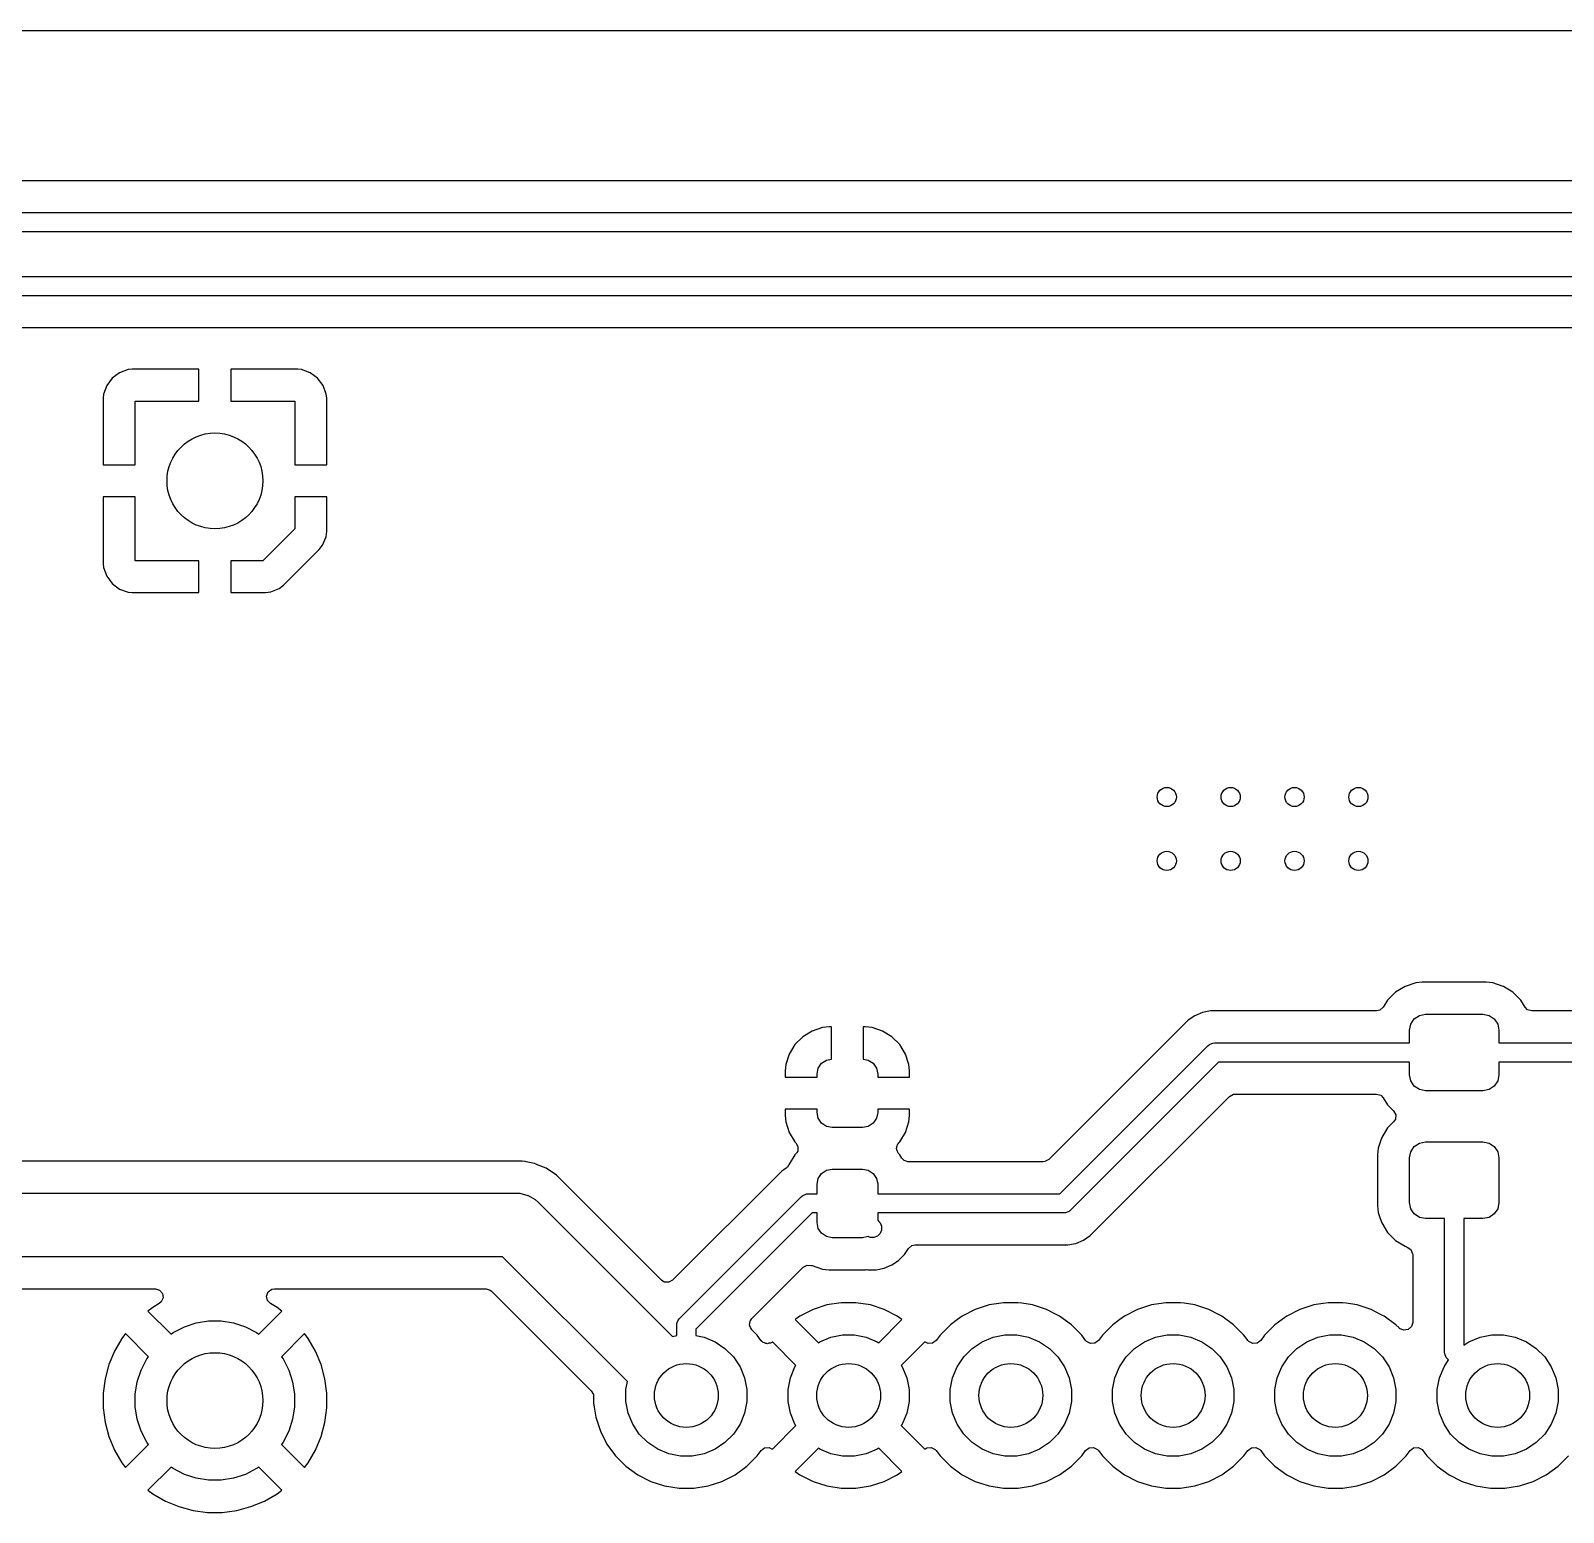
# Model space of a CAD drawing. Extents: x 103 to 241, y -131 to -73.
# Drawn here: x 142.22 to 166.21, y -96.2 to -73 of the extents above; entities that cross this region are included whole.
import ezdxf

# ---------------------------------------------------------------- set-up
doc = ezdxf.new("R2010")
doc.units = 0
doc.layers.add('BLACK', color=7, linetype='CONTINUOUS')

msp = doc.modelspace()

# ---------------------------------------------------------------- linework, layer by layer
at = {"layer": 'BLACK', "linetype": 'CONTINUOUS'}
for p, q in [((107.1245, -73.0005), (241.1255, -73.0005)), ((174.064069, -75.3495), (114.935931, -75.3495)), ((115, -75.85), (174, -75.85)), ((173.937868, -76.15), (115.062132, -76.15)), ((115.5, -76.85), (173.5, -76.85)), ((173.437868, -77.15), (115.562132, -77.15)), ((130.12965, -77.6505), (173.179192, -77.6505)), ((143.492811, -78.44281), (143.406651, -78.557904)), ((143.492814, -78.442807), (143.492811, -78.44281)), ((143.607908, -78.356647), (143.492814, -78.442807)), ((143.607915, -78.356643), (143.607908, -78.356647)), ((143.742622, -78.306401), (143.607915, -78.356643)), ((143.742629, -78.306399), (143.742622, -78.306401)), ((143.802157, -78.299998), (143.742629, -78.306399)), ((144.850002, -78.299998), (143.802157, -78.299998)), ((144.850002, -78.799998), (144.850002, -78.299998)), ((146.397846, -78.299998), (145.350002, -78.299998)), ((145.350002, -78.299998), (145.350002, -78.799998)), ((146.457374, -78.306399), (146.397846, -78.299998)), ((146.457381, -78.306401), (146.457374, -78.306399)), ((146.592088, -78.356643), (146.457381, -78.306401)), ((146.592095, -78.356647), (146.592088, -78.356643)), ((146.707189, -78.442807), (146.592095, -78.356647)), ((146.707192, -78.44281), (146.707189, -78.442807)), ((146.793352, -78.557904), (146.707192, -78.44281)), ((143.356403, -78.692625), (143.350002, -78.752153)), ((143.356405, -78.692618), (143.356403, -78.692625)), ((143.406647, -78.557911), (143.356405, -78.692618)), ((143.406651, -78.557904), (143.406647, -78.557911)), ((146.793356, -78.557911), (146.793352, -78.557904)), ((146.843598, -78.692618), (146.793356, -78.557911)), ((146.8436, -78.692625), (146.843598, -78.692618)), ((146.850001, -78.752153), (146.8436, -78.692625)), ((143.350002, -78.752153), (143.350002, -79.799998)), ((143.850002, -79.799998), (143.850002, -78.799998)), ((143.850002, -78.799998), (144.850002, -78.799998)), ((145.350002, -78.799998), (146.350002, -78.799998)), ((146.350002, -78.799998), (146.350002, -79.799998)), ((146.850002, -78.75217), (146.850001, -78.752153)), ((146.850002, -79.799998), (146.850002, -78.75217)), ((143.350002, -79.799998), (143.850002, -79.799998)), ((146.350002, -79.799998), (146.850002, -79.799998)), ((143.350002, -80.299998), (143.350002, -81.347842)), ((143.850002, -80.299998), (143.350002, -80.299998)), ((143.850002, -81.299998), (143.850002, -80.299998)), ((146.850002, -80.299998), (146.350002, -80.299998)), ((146.350002, -80.299998), (146.350002, -80.799998)), ((146.850002, -80.840933), (146.850002, -80.299998)), ((146.350002, -80.799998), (145.850002, -81.299998)), ((146.839452, -80.924922), (146.850001, -80.840939)), ((146.850001, -80.840939), (146.850002, -80.840933)), ((146.732509, -81.124594), (146.784431, -81.057756)), ((146.784431, -81.057755), (146.839452, -80.924922)), ((146.784431, -81.057756), (146.784431, -81.057755)), ((144.850002, -81.299998), (143.850002, -81.299998)), ((144.850002, -81.799998), (144.850002, -81.299998)), ((145.850002, -81.299998), (145.350002, -81.299998)), ((145.350002, -81.299998), (145.350002, -81.799998)), ((146.174611, -81.682494), (146.732498, -81.124607)), ((146.732498, -81.124607), (146.732509, -81.124594)), ((143.350002, -81.347842), (143.356403, -81.40737)), ((143.356403, -81.40737), (143.356405, -81.407377)), ((143.356405, -81.407377), (143.406647, -81.542084)), ((143.406647, -81.542084), (143.406651, -81.542091)), ((143.406651, -81.542091), (143.492811, -81.657185)), ((143.492811, -81.657185), (143.492814, -81.657188)), ((143.492814, -81.657188), (143.607908, -81.743348)), ((143.607908, -81.743348), (143.607915, -81.743352)), ((143.607915, -81.743352), (143.742622, -81.793594)), ((143.742622, -81.793594), (143.742629, -81.793596)), ((143.742629, -81.793596), (143.802157, -81.799997)), ((143.802157, -81.799997), (143.802174, -81.799998)), ((143.802174, -81.799998), (144.850002, -81.799998)), ((145.350002, -81.799998), (145.890944, -81.799998)), ((145.890944, -81.799998), (145.890945, -81.799997)), ((145.890945, -81.799997), (145.974927, -81.789448)), ((145.974927, -81.789448), (146.10776, -81.734427)), ((146.10776, -81.734427), (146.174598, -81.682505)), ((146.174598, -81.682505), (146.174611, -81.682494)), ((163.730663, -87.965187), (163.581342, -88.057289)), ((163.730668, -87.965185), (163.730663, -87.965187)), ((163.8972, -87.910001), (163.730668, -87.965185)), ((163.897203, -87.91), (163.8972, -87.910001)), ((163.99998, -87.899501), (163.897203, -87.91)), ((163.999998, -87.8995), (163.99998, -87.899501)), ((165.00001, -87.8995), (163.999998, -87.8995)), ((165.102795, -87.91), (165.00001, -87.8995)), ((165.102797, -87.910001), (165.102795, -87.91)), ((165.267862, -87.964698), (165.102797, -87.910001)), ((165.269331, -87.965185), (165.267862, -87.964698)), ((165.269336, -87.965187), (165.269331, -87.965185)), ((165.314974, -87.993337), (165.269336, -87.965187)), ((165.418656, -88.057288), (165.314974, -87.993337)), ((163.389901, -88.290597), (163.337953, -88.337321)), ((163.398848, -88.276092), (163.389901, -88.290597)), ((163.457288, -88.181344), (163.398848, -88.276092)), ((163.457289, -88.181342), (163.457288, -88.181344)), ((163.581342, -88.057289), (163.457289, -88.181342)), ((165.542712, -88.181344), (165.418656, -88.057288)), ((165.610099, -88.290597), (165.542712, -88.181344)), ((165.648599, -88.329815), (165.610099, -88.290597)), ((160.335324, -88.494728), (158.154371, -90.675683)), ((160.335331, -88.494722), (160.335324, -88.494728)), ((160.44187, -88.423535), (160.335331, -88.494722)), ((160.560255, -88.374499), (160.44187, -88.423535)), ((160.560261, -88.374497), (160.560255, -88.374499)), ((160.685929, -88.3495), (160.560261, -88.374497)), ((163.284362, -88.3495), (160.685929, -88.3495)), ((163.337953, -88.337321), (163.284362, -88.3495)), ((163.81903, -88.554329), (163.873223, -88.473223)), ((163.873223, -88.473223), (163.954329, -88.41903)), ((163.954329, -88.41903), (164.05, -88.4)), ((164.05, -88.4), (164.95, -88.4)), ((164.95, -88.4), (165.045671, -88.41903)), ((165.045671, -88.41903), (165.126777, -88.473223)), ((165.126777, -88.473223), (165.18097, -88.554329)), ((165.715638, -88.3495), (165.648599, -88.329815)), ((167.784362, -88.3495), (165.715638, -88.3495)), ((154.301959, -88.755053), (154.180053, -88.876959)), ((154.301963, -88.75505), (154.301959, -88.755053)), ((154.448686, -88.664549), (154.301963, -88.75505)), ((154.448697, -88.664544), (154.448686, -88.664549)), ((154.612345, -88.610317), (154.448697, -88.664544)), ((154.713341, -88.599999), (154.612345, -88.610317)), ((154.713359, -88.599998), (154.713341, -88.599999)), ((154.749998, -88.599998), (154.713359, -88.599998)), ((154.749998, -89.102484), (154.749998, -88.599998)), ((155.286652, -88.599998), (155.249998, -88.599998)), ((155.249998, -88.599998), (155.249998, -89.102484)), ((155.38765, -88.610317), (155.286652, -88.599998)), ((155.551298, -88.664544), (155.38765, -88.610317)), ((155.551309, -88.664549), (155.551298, -88.664544)), ((155.698032, -88.75505), (155.551309, -88.664549)), ((155.698036, -88.755053), (155.698032, -88.75505)), ((155.819942, -88.876959), (155.698036, -88.755053)), ((163.8, -88.65), (163.81903, -88.554329)), ((163.8, -88.85), (163.8, -88.65)), ((165.18097, -88.554329), (165.2, -88.65)), ((165.2, -88.65), (165.2, -88.85)), ((154.18005, -88.876963), (154.089549, -89.023686)), ((154.180053, -88.876959), (154.18005, -88.876963)), ((155.819945, -88.876963), (155.819942, -88.876959)), ((155.910446, -89.023686), (155.819945, -88.876963)), ((158.325366, -91.212502), (160.643934, -88.893934)), ((160.643934, -88.893934), (160.666664, -88.875279)), ((160.666664, -88.875279), (160.704899, -88.859442)), ((160.704899, -88.859442), (160.720736, -88.852882)), ((160.720736, -88.852882), (160.75, -88.85)), ((160.75, -88.85), (163.8, -88.85)), ((165.2, -88.85), (168.3, -88.85)), ((154.035317, -89.187345), (154.024998, -89.288343)), ((154.089544, -89.023697), (154.035317, -89.187345)), ((154.089549, -89.023686), (154.089544, -89.023697)), ((154.524998, -89.337498), (154.543077, -89.246611)), ((154.543077, -89.246611), (154.59456, -89.16956)), ((154.59456, -89.16956), (154.671611, -89.118077)), ((154.671611, -89.118077), (154.749998, -89.102484)), ((155.249998, -89.102484), (155.328385, -89.118077)), ((155.328385, -89.118077), (155.405436, -89.16956)), ((155.405436, -89.16956), (155.456919, -89.246611)), ((155.456919, -89.246611), (155.474998, -89.337498)), ((155.910451, -89.023697), (155.910446, -89.023686)), ((155.964678, -89.187345), (155.910451, -89.023697)), ((155.974996, -89.288343), (155.964678, -89.187345)), ((160.812132, -89.15), (158.493564, -91.468568)), ((163.8, -89.15), (160.812132, -89.15)), ((163.8, -89.35), (163.8, -89.15)), ((168.3, -89.15), (165.2, -89.15)), ((165.2, -89.15), (165.2, -89.35)), ((154.024998, -89.288343), (154.024998, -89.387498)), ((154.024998, -89.387498), (154.524998, -89.387498)), ((154.524998, -89.387498), (154.524998, -89.337498)), ((155.474998, -89.337498), (155.474998, -89.387498)), ((155.474998, -89.387498), (155.974997, -89.387498)), ((155.974997, -89.288358), (155.974996, -89.288343)), ((155.974997, -89.387498), (155.974997, -89.288358)), ((163.81903, -89.445671), (163.8, -89.35)), ((163.873223, -89.526777), (163.81903, -89.445671)), ((165.18097, -89.445671), (165.126777, -89.526777)), ((165.2, -89.35), (165.18097, -89.445671)), ((158.802167, -91.867779), (160.983127, -89.686819)), ((160.983127, -89.686819), (161.04445, -89.653334)), ((161.04445, -89.653334), (161.070808, -89.6505)), ((161.070808, -89.6505), (163.284362, -89.6505)), ((163.284362, -89.6505), (163.351401, -89.670185)), ((163.351401, -89.670185), (163.389899, -89.709401)), ((163.389899, -89.709401), (163.457288, -89.818656)), ((163.954329, -89.58097), (163.873223, -89.526777)), ((164.05, -89.6), (163.954329, -89.58097)), ((164.95, -89.6), (164.05, -89.6)), ((165.045671, -89.58097), (164.95, -89.6)), ((165.126777, -89.526777), (165.045671, -89.58097)), ((154.524998, -89.887498), (154.024999, -89.887498)), ((154.024999, -89.887498), (154.024999, -89.986652)), ((154.524998, -89.937498), (154.524998, -89.887498)), ((154.543077, -90.028385), (154.524998, -89.937498)), ((155.474998, -89.937498), (155.456919, -90.028385)), ((155.974998, -89.887498), (155.474998, -89.887498)), ((155.474998, -89.887498), (155.474998, -89.937498)), ((155.974998, -89.986639), (155.974998, -89.887498)), ((163.457288, -89.818656), (163.457289, -89.818657)), ((163.457289, -89.818657), (163.550951, -89.912319)), ((163.550951, -89.912319), (163.584436, -89.973642)), ((154.024999, -89.986652), (154.035317, -90.08765)), ((154.035317, -90.08765), (154.089544, -90.251298)), ((154.59456, -90.105436), (154.543077, -90.028385)), ((154.671611, -90.156919), (154.59456, -90.105436)), ((154.762498, -90.174998), (154.671611, -90.156919)), ((155.237498, -90.174998), (154.762498, -90.174998)), ((155.328385, -90.156919), (155.237498, -90.174998)), ((155.405436, -90.105436), (155.328385, -90.156919)), ((155.456919, -90.028385), (155.405436, -90.105436)), ((155.910451, -90.251298), (155.964678, -90.08765)), ((155.964678, -90.08765), (155.974997, -89.986652)), ((155.974997, -89.986652), (155.974998, -89.986639)), ((163.457289, -90.181342), (163.365187, -90.330663)), ((163.550951, -90.087681), (163.457289, -90.181342)), ((163.579452, -90.043334), (163.550951, -90.087681)), ((163.584436, -89.973642), (163.579452, -90.043334)), ((154.089544, -90.251298), (154.089549, -90.251309)), ((154.089549, -90.251309), (154.18005, -90.398032)), ((154.18005, -90.398032), (154.180053, -90.398036)), ((154.180053, -90.398036), (154.193984, -90.411967)), ((154.193984, -90.411967), (154.227469, -90.47329)), ((155.777514, -90.45631), (155.78404, -90.446155)), ((155.78404, -90.446155), (155.78585, -90.438446)), ((155.78585, -90.438446), (155.794171, -90.430392)), ((155.794171, -90.430392), (155.806019, -90.411958)), ((155.806019, -90.411958), (155.819945, -90.398033)), ((155.819945, -90.398033), (155.910446, -90.251309)), ((155.910446, -90.251309), (155.910451, -90.251298)), ((163.346354, -90.387498), (163.310001, -90.497203)), ((163.365185, -90.330668), (163.346354, -90.387498)), ((163.365187, -90.330663), (163.365185, -90.330668)), ((163.873223, -90.473223), (163.954329, -90.41903)), ((163.954329, -90.41903), (164.05, -90.4)), ((164.05, -90.4), (164.95, -90.4)), ((164.95, -90.4), (165.045671, -90.41903)), ((165.045671, -90.41903), (165.126777, -90.473223)), ((154.179662, -90.601652), (154.089094, -90.748486)), ((154.203373, -90.57794), (154.179662, -90.601652)), ((154.210565, -90.56677), (154.203373, -90.57794)), ((154.222485, -90.542982), (154.210565, -90.56677)), ((154.227469, -90.47329), (154.222485, -90.542982)), ((155.769884, -90.506467), (155.775698, -90.481694)), ((155.773248, -90.515958), (155.769884, -90.506467)), ((155.77253, -90.526002), (155.773248, -90.515958)), ((155.784724, -90.548333), (155.77253, -90.526002)), ((155.775698, -90.481694), (155.777514, -90.45631)), ((155.793227, -90.572322), (155.784724, -90.548333)), ((155.799019, -90.580329), (155.793227, -90.572322)), ((155.820342, -90.601652), (155.799019, -90.580329)), ((155.854473, -90.656988), (155.820342, -90.601652)), ((155.857144, -90.66068), (155.854473, -90.656988)), ((155.868847, -90.671755), (155.857144, -90.66068)), ((155.88169, -90.686041), (155.868847, -90.671755)), ((155.885533, -90.687546), (155.88169, -90.686041)), ((155.890574, -90.692317), (155.885533, -90.687546)), ((158.154371, -90.675683), (158.093048, -90.709168)), ((163.31, -90.497204), (163.2995, -90.599983)), ((163.2995, -90.599983), (163.2995, -91.400001)), ((163.310001, -90.497204), (163.31, -90.497204)), ((163.310001, -90.497203), (163.310001, -90.497204)), ((163.8, -90.65), (163.81903, -90.554329)), ((163.8, -91.35), (163.8, -90.65)), ((163.81903, -90.554329), (163.873223, -90.473223)), ((165.126777, -90.473223), (165.18097, -90.554329)), ((165.18097, -90.554329), (165.2, -90.65)), ((165.2, -90.65), (165.2, -91.35)), ((149.908541, -90.6995), (139.351459, -90.6995)), ((149.908542, -90.6995), (149.908541, -90.6995)), ((149.957145, -90.709168), (149.908542, -90.6995)), ((149.971392, -90.712002), (149.957145, -90.709168)), ((150.101836, -90.737949), (149.971392, -90.712002)), ((150.127274, -90.748486), (150.101836, -90.737949)), ((150.136124, -90.752151), (150.127274, -90.748486)), ((150.136129, -90.752153), (150.136124, -90.752151)), ((150.283907, -90.813364), (150.136129, -90.752153)), ((150.28392, -90.813371), (150.283907, -90.813364)), ((150.447781, -90.92286), (150.28392, -90.813371)), ((150.447785, -90.922863), (150.447781, -90.92286)), ((150.591459, -91.066537), (150.447785, -90.922863)), ((153.972825, -90.857227), (152.265167, -92.564885)), ((153.972829, -90.857224), (153.972825, -90.857227)), ((154.04046, -90.812035), (153.972829, -90.857224)), ((154.049488, -90.805394), (154.04046, -90.812035)), ((154.060803, -90.789055), (154.049488, -90.805394)), ((154.075831, -90.776055), (154.060803, -90.789055)), ((154.084336, -90.762843), (154.075831, -90.776055)), ((154.089094, -90.748486), (154.084336, -90.762843)), ((154.543081, -90.971615), (154.594564, -90.894564)), ((154.594564, -90.894564), (154.671615, -90.843081)), ((154.671615, -90.843081), (154.762502, -90.825002)), ((154.762502, -90.825002), (155.237502, -90.825002)), ((155.237502, -90.825002), (155.328389, -90.843081)), ((155.328389, -90.843081), (155.40544, -90.894564)), ((155.40544, -90.894564), (155.456923, -90.971615)), ((155.919077, -90.700686), (155.890574, -90.692317)), ((155.946746, -90.711525), (155.919077, -90.700686)), ((155.952238, -90.710423), (155.946746, -90.711525)), ((155.957613, -90.712002), (155.952238, -90.710423)), ((158.06669, -90.712002), (155.957613, -90.712002)), ((158.093048, -90.709168), (158.06669, -90.712002)), ((150.591479, -91.066559), (150.591459, -91.066537)), ((152.089805, -92.564885), (150.591479, -91.066559)), ((154.525002, -91.062502), (154.543081, -90.971615)), ((154.525002, -91.212502), (154.525002, -91.062502)), ((155.456923, -90.971615), (155.475002, -91.062502)), ((155.475002, -91.062502), (155.475002, -91.212502)), ((139.45, -91.2), (149.81, -91.2)), ((149.81, -91.2), (149.875248, -91.204277)), ((149.875248, -91.204277), (149.875263, -91.204277)), ((149.875263, -91.204277), (150.000301, -91.237781)), ((150.000301, -91.237781), (150.001342, -91.23806)), ((150.001342, -91.23806), (150.114381, -91.303323)), ((150.114381, -91.303323), (150.114396, -91.303338)), ((150.114396, -91.303338), (150.163553, -91.346447)), ((150.163553, -91.346447), (152.263656, -93.446549)), ((152.373934, -93.163934), (154.281432, -91.256436)), ((154.281432, -91.256436), (154.304163, -91.237781)), ((154.304163, -91.237781), (154.340244, -91.222836)), ((154.340244, -91.222836), (154.358234, -91.215384)), ((154.358234, -91.215384), (154.387498, -91.212502)), ((154.387498, -91.212502), (154.525002, -91.212502)), ((155.475002, -91.212502), (158.325366, -91.212502)), ((163.2995, -91.400001), (163.299501, -91.400019)), ((163.299501, -91.400019), (163.31, -91.502796)), ((163.81903, -91.445671), (163.8, -91.35)), ((165.2, -91.35), (165.18097, -91.445671)), ((154.44963, -91.512502), (152.63, -93.332132)), ((154.525002, -91.512502), (154.44963, -91.512502)), ((154.525002, -91.662502), (154.525002, -91.512502)), ((158.387498, -91.512502), (155.475002, -91.512502)), ((155.475002, -91.512502), (155.475002, -91.62537)), ((155.475002, -91.62537), (155.493566, -91.643934)), ((155.493566, -91.643934), (155.512221, -91.666665)), ((158.416762, -91.50962), (158.387498, -91.512502)), ((158.439159, -91.500342), (158.416762, -91.50962)), ((158.470833, -91.487223), (158.439159, -91.500342)), ((158.493564, -91.468568), (158.470833, -91.487223)), ((163.31, -91.502796), (163.310001, -91.502799)), ((163.310001, -91.502799), (163.342758, -91.601652)), ((163.342758, -91.601652), (163.365186, -91.669334)), ((163.873223, -91.526777), (163.81903, -91.445671)), ((163.954329, -91.58097), (163.873223, -91.526777)), ((164.05, -91.6), (163.954329, -91.58097)), ((164.35, -91.6), (164.05, -91.6)), ((164.35, -93.69), (164.35, -91.6)), ((164.95, -91.6), (164.65, -91.6)), ((164.65, -91.6), (164.65, -93.584089)), ((165.045671, -91.58097), (164.95, -91.6)), ((165.126777, -91.526777), (165.045671, -91.58097)), ((165.18097, -91.445671), (165.126777, -91.526777)), ((154.543081, -91.753389), (154.525002, -91.662502)), ((154.594564, -91.83044), (154.543081, -91.753389)), ((154.671615, -91.881923), (154.594564, -91.83044)), ((154.762502, -91.900002), (154.671615, -91.881923)), ((155.32377, -91.882841), (155.237502, -91.900002)), ((155.358237, -91.897118), (155.32377, -91.882841)), ((155.470835, -91.874721), (155.416763, -91.897118)), ((155.512221, -91.833335), (155.470835, -91.874721)), ((155.512221, -91.666665), (155.534618, -91.720737)), ((155.534618, -91.779263), (155.512221, -91.833335)), ((155.534618, -91.720737), (155.534618, -91.779263)), ((158.695625, -91.938967), (158.802167, -91.867779)), ((163.365186, -91.669334), (163.457288, -91.818656)), ((163.457288, -91.818656), (163.581344, -91.942712)), ((155.237502, -91.900002), (154.762502, -91.900002)), ((155.416763, -91.897118), (155.358237, -91.897118)), ((155.892777, -92.164669), (155.957293, -92.068111)), ((155.957293, -92.068111), (156.010906, -92.023306)), ((156.010906, -92.023306), (156.060396, -92.013002)), ((156.060396, -92.013002), (158.451569, -92.013002)), ((158.451569, -92.013002), (158.540367, -91.995338)), ((158.540367, -91.995338), (158.577242, -91.988003)), ((158.577242, -91.988003), (158.695625, -91.938967)), ((163.581344, -91.942712), (163.730666, -92.034814)), ((163.730666, -92.034814), (163.7645, -92.046025)), ((163.7645, -92.046025), (163.821947, -92.085796)), ((163.821947, -92.085796), (163.848772, -92.150311)), ((149.602894, -92.2), (139.657107, -92.2)), ((151.556549, -94.153656), (149.602894, -92.2)), ((153.505077, -93.164867), (154.309038, -92.360906)), ((154.309038, -92.360906), (154.370359, -92.327423)), ((154.370359, -92.327423), (154.440051, -92.332407)), ((154.440051, -92.332407), (154.448135, -92.335793)), ((154.448135, -92.335793), (154.448483, -92.335908)), ((154.448483, -92.335908), (154.448486, -92.33591)), ((154.448486, -92.33591), (154.612249, -92.390176)), ((155.577244, -92.375501), (155.695627, -92.326465)), ((155.695627, -92.326465), (155.802169, -92.255277)), ((155.802169, -92.255277), (155.892777, -92.164669)), ((163.848772, -92.150311), (163.8495, -92.163732)), ((163.8495, -92.163732), (163.8495, -93.225286)), ((152.134152, -92.593386), (152.089805, -92.564885)), ((152.203844, -92.59837), (152.134152, -92.593386)), ((152.265167, -92.564885), (152.203844, -92.59837)), ((154.612249, -92.390176), (154.713325, -92.400502)), ((154.713325, -92.400502), (155.286678, -92.400501)), ((155.286678, -92.400501), (155.29243, -92.399913)), ((155.29243, -92.399913), (155.317247, -92.401127)), ((155.317247, -92.401127), (155.317368, -92.399902)), ((155.317368, -92.399902), (155.323427, -92.400499)), ((155.323427, -92.400499), (155.323431, -92.400499)), ((155.323431, -92.400499), (155.45157, -92.400499)), ((155.45157, -92.400499), (155.451571, -92.400498)), ((155.451571, -92.400498), (155.577244, -92.375501)), ((139.915783, -92.7005), (144.167446, -92.7005)), ((144.167446, -92.7005), (144.234485, -92.720185)), ((144.234485, -92.720185), (144.28024, -92.772989)), ((144.290184, -92.842147), (144.261159, -92.905703)), ((144.28024, -92.772989), (144.290184, -92.842147)), ((145.909117, -92.812713), (145.935085, -92.747848)), ((145.92234, -92.88132), (145.909117, -92.812713)), ((145.935085, -92.747848), (145.991999, -92.70732)), ((145.991999, -92.70732), (146.032556, -92.7005)), ((146.032556, -92.7005), (149.344218, -92.7005)), ((149.344218, -92.7005), (149.411257, -92.720185)), ((149.411257, -92.720185), (149.431899, -92.736819)), ((149.431899, -92.736819), (150.990681, -94.295601)), ((144.12566, -92.991808), (144.051935, -93.048378)), ((144.051935, -93.048378), (144.412634, -93.409077)), ((144.125674, -92.991799), (144.12566, -92.991808)), ((144.229446, -92.931887), (144.125674, -92.991799)), ((144.261159, -92.905703), (144.229446, -92.931887)), ((145.787366, -93.409076), (146.148065, -93.048379)), ((145.970556, -92.931887), (145.92234, -92.88132)), ((146.074325, -92.991797), (145.970556, -92.931887)), ((146.074332, -92.991803), (146.074325, -92.991797)), ((146.148065, -93.048378), (146.074332, -92.991803)), ((146.148065, -93.048379), (146.148065, -93.048378)), ((154.462431, -93.023917), (154.258719, -93.127713)), ((154.679874, -92.953265), (154.462431, -93.023917)), ((154.679875, -92.953265), (154.679874, -92.953265)), ((154.905687, -92.9175), (154.679875, -92.953265)), ((155.134313, -92.9175), (154.905687, -92.9175)), ((155.360124, -92.953265), (155.134313, -92.9175)), ((155.577568, -93.023917), (155.360124, -92.953265)), ((155.781276, -93.127711), (155.577568, -93.023917)), ((157.002244, -93.02345), (156.798461, -93.127283)), ((157.21975, -92.952778), (157.002244, -93.02345)), ((157.219753, -92.952778), (157.21975, -92.952778)), ((157.370349, -92.928926), (157.219753, -92.952778)), ((157.445646, -92.917), (157.370349, -92.928926)), ((157.674354, -92.917), (157.445646, -92.917)), ((157.730826, -92.925944), (157.674354, -92.917)), ((157.900248, -92.952778), (157.730826, -92.925944)), ((158.117755, -93.02345), (157.900248, -92.952778)), ((158.278202, -93.105202), (158.117755, -93.02345)), ((159.542244, -93.02345), (159.338461, -93.127283)), ((159.75975, -92.952778), (159.542244, -93.02345)), ((159.759753, -92.952778), (159.75975, -92.952778)), ((159.910349, -92.928926), (159.759753, -92.952778)), ((159.985646, -92.917), (159.910349, -92.928926)), ((160.214354, -92.917), (159.985646, -92.917)), ((160.270826, -92.925944), (160.214354, -92.917)), ((160.440248, -92.952778), (160.270826, -92.925944)), ((160.657755, -93.02345), (160.440248, -92.952778)), ((160.818202, -93.105202), (160.657755, -93.02345)), ((162.082244, -93.02345), (161.878461, -93.127283)), ((162.29975, -92.952778), (162.082244, -93.02345)), ((162.299753, -92.952778), (162.29975, -92.952778)), ((162.450349, -92.928926), (162.299753, -92.952778)), ((162.525646, -92.917), (162.450349, -92.928926)), ((162.754354, -92.917), (162.525646, -92.917)), ((162.810826, -92.925944), (162.754354, -92.917)), ((162.980248, -92.952778), (162.810826, -92.925944)), ((163.197755, -93.02345), (162.980248, -92.952778)), ((163.358202, -93.105202), (163.197755, -93.02345)), ((144.446878, -93.384198), (144.621647, -93.295149)), ((144.621647, -93.295149), (144.808194, -93.234536)), ((144.808194, -93.234536), (145.001927, -93.203851)), ((145.001927, -93.203851), (145.198075, -93.203851)), ((145.198075, -93.203851), (145.391808, -93.234536)), ((145.391808, -93.234536), (145.578355, -93.295149)), ((145.578355, -93.295149), (145.753124, -93.384198)), ((152.33, -93.27), (152.332882, -93.240736)), ((152.33, -93.433352), (152.33, -93.27)), ((152.332882, -93.240736), (152.34816, -93.203853)), ((152.34816, -93.203853), (152.355279, -93.186665)), ((152.355279, -93.186665), (152.373934, -93.163934)), ((153.46997, -93.269823), (153.474401, -93.239643)), ((153.471933, -93.274156), (153.46997, -93.269823)), ((153.471594, -93.278904), (153.471933, -93.274156)), ((153.486214, -93.305678), (153.471594, -93.278904)), ((153.474401, -93.239643), (153.476578, -93.209212)), ((153.476578, -93.209212), (153.479549, -93.204588)), ((153.479549, -93.204588), (153.480121, -93.200695)), ((153.480121, -93.200695), (153.487467, -93.192268)), ((153.498803, -93.333466), (153.486214, -93.305678)), ((153.487467, -93.192268), (153.505077, -93.164867)), ((154.1849, -93.181346), (154.184899, -93.181347)), ((154.184899, -93.181347), (154.548531, -93.544979)), ((154.258719, -93.127713), (154.1849, -93.181346)), ((155.491466, -93.544978), (155.855099, -93.181347)), ((155.855099, -93.181347), (155.781276, -93.127711)), ((156.613431, -93.261716), (156.451716, -93.423431)), ((156.613432, -93.261716), (156.613431, -93.261716)), ((156.613434, -93.261714), (156.613432, -93.261716)), ((156.724051, -93.181346), (156.613434, -93.261714)), ((156.798461, -93.127283), (156.724051, -93.181346)), ((158.321538, -93.127283), (158.278202, -93.105202)), ((158.506566, -93.261714), (158.321538, -93.127283)), ((158.668286, -93.423434), (158.506566, -93.261714)), ((159.153431, -93.261716), (158.991715, -93.423432)), ((159.153432, -93.261716), (159.153431, -93.261716)), ((159.153434, -93.261714), (159.153432, -93.261716)), ((159.264051, -93.181346), (159.153434, -93.261714)), ((159.338461, -93.127283), (159.264051, -93.181346)), ((160.861538, -93.127283), (160.818202, -93.105202)), ((161.046566, -93.261714), (160.861538, -93.127283)), ((161.208286, -93.423434), (161.046566, -93.261714)), ((161.693431, -93.261716), (161.531715, -93.423432)), ((161.693432, -93.261716), (161.693431, -93.261716)), ((161.693434, -93.261714), (161.693432, -93.261716)), ((161.804051, -93.181346), (161.693434, -93.261714)), ((161.878461, -93.127283), (161.804051, -93.181346)), ((163.401538, -93.127283), (163.358202, -93.105202)), ((163.586566, -93.261714), (163.401538, -93.127283)), ((163.586567, -93.261715), (163.586566, -93.261714)), ((163.586568, -93.261716), (163.586567, -93.261715)), ((163.637819, -93.312967), (163.586568, -93.261716)), ((163.644297, -93.318999), (163.637819, -93.312967)), ((163.707853, -93.348024), (163.644297, -93.318999)), ((163.829815, -93.292325), (163.777011, -93.33808)), ((163.8495, -93.225286), (163.829815, -93.292325)), ((143.641802, -93.475671), (143.527107, -93.674328)), ((143.641811, -93.475657), (143.641802, -93.475671)), ((143.698381, -93.401932), (143.641811, -93.475657)), ((144.05908, -93.762631), (143.698381, -93.401932)), ((144.412634, -93.409077), (144.446878, -93.384198)), ((145.753124, -93.384198), (145.787366, -93.409076)), ((146.501618, -93.401932), (146.14092, -93.762629)), ((146.501619, -93.401932), (146.501618, -93.401932)), ((146.558195, -93.475664), (146.501619, -93.401932)), ((146.672894, -93.674328), (146.558195, -93.475664)), ((152.263656, -93.446549), (152.33, -93.433352)), ((152.63, -93.332132), (152.63, -93.433352)), ((152.63, -93.433352), (152.756496, -93.458514)), ((152.756496, -93.458514), (152.929005, -93.52997)), ((152.929005, -93.52997), (153.08426, -93.633708)), ((153.501813, -93.336961), (153.498803, -93.333466)), ((153.588286, -93.423434), (153.501813, -93.336961)), ((153.653005, -93.512512), (153.588286, -93.423434)), ((153.656351, -93.516397), (153.653005, -93.512512)), ((153.663885, -93.524399), (153.656351, -93.516397)), ((153.670734, -93.528013), (153.663885, -93.524399)), ((153.682955, -93.53959), (153.670734, -93.528013)), ((153.705174, -93.546186), (153.682955, -93.53959)), ((153.725679, -93.557007), (153.705174, -93.546186)), ((153.738042, -93.555945), (153.725679, -93.557007)), ((153.749934, -93.559476), (153.738042, -93.555945)), ((153.772195, -93.553012), (153.749934, -93.559476)), ((153.795293, -93.551029), (153.772195, -93.553012)), ((153.805117, -93.543453), (153.795293, -93.551029)), ((153.817033, -93.539994), (153.805117, -93.543453)), ((153.820746, -93.535734), (153.817033, -93.539994)), ((153.831347, -93.534899), (153.820746, -93.535734)), ((154.194979, -93.898531), (153.831347, -93.534899)), ((154.548531, -93.544979), (154.570995, -93.52997)), ((154.570995, -93.52997), (154.743504, -93.458514)), ((154.743504, -93.458514), (154.926639, -93.422087)), ((154.926639, -93.422087), (155.113361, -93.422087)), ((155.113361, -93.422087), (155.296496, -93.458514)), ((155.296496, -93.458514), (155.469005, -93.52997)), ((155.469005, -93.52997), (155.491466, -93.544978)), ((156.208651, -93.534899), (155.845019, -93.89853)), ((156.22571, -93.536242), (156.208651, -93.534899)), ((156.265063, -93.557008), (156.22571, -93.536242)), ((156.334677, -93.55103), (156.265063, -93.557008)), ((156.390007, -93.508364), (156.334677, -93.55103)), ((156.451709, -93.42344), (156.390007, -93.508364)), ((156.451716, -93.423431), (156.451709, -93.42344)), ((156.95574, -93.633708), (157.110995, -93.52997)), ((157.110995, -93.52997), (157.283504, -93.458514)), ((157.283504, -93.458514), (157.466639, -93.422087)), ((157.466639, -93.422087), (157.653361, -93.422087)), ((157.653361, -93.422087), (157.836496, -93.458514)), ((157.836496, -93.458514), (158.009005, -93.52997)), ((158.009005, -93.52997), (158.16426, -93.633708)), ((158.706033, -93.475388), (158.668286, -93.423434)), ((158.729682, -93.507938), (158.706033, -93.475388)), ((158.743579, -93.523976), (158.729682, -93.507938)), ((158.805374, -93.556582), (158.743579, -93.523976)), ((158.874987, -93.550603), (158.805374, -93.556582)), ((158.930318, -93.507938), (158.874987, -93.550603)), ((158.991715, -93.423432), (158.930318, -93.507938)), ((159.49574, -93.633708), (159.650995, -93.52997)), ((159.650995, -93.52997), (159.823504, -93.458514)), ((159.823504, -93.458514), (160.006639, -93.422087)), ((160.006639, -93.422087), (160.193361, -93.422087)), ((160.193361, -93.422087), (160.376496, -93.458514)), ((160.376496, -93.458514), (160.549005, -93.52997)), ((160.549005, -93.52997), (160.70426, -93.633708)), ((161.246033, -93.475388), (161.208286, -93.423434)), ((161.269682, -93.507938), (161.246033, -93.475388)), ((161.283579, -93.523976), (161.269682, -93.507938)), ((161.345374, -93.556582), (161.283579, -93.523976)), ((161.414987, -93.550603), (161.345374, -93.556582)), ((161.470318, -93.507938), (161.414987, -93.550603)), ((161.531715, -93.423432), (161.470318, -93.507938)), ((162.03574, -93.633708), (162.190995, -93.52997)), ((162.190995, -93.52997), (162.363504, -93.458514)), ((162.363504, -93.458514), (162.546639, -93.422087)), ((162.546639, -93.422087), (162.733361, -93.422087)), ((162.733361, -93.422087), (162.916496, -93.458514)), ((162.916496, -93.458514), (163.089005, -93.52997)), ((163.089005, -93.52997), (163.24426, -93.633708)), ((163.777011, -93.33808), (163.707853, -93.348024)), ((164.65, -93.584089), (164.730995, -93.52997)), ((164.730995, -93.52997), (164.903504, -93.458514)), ((164.903504, -93.458514), (165.086639, -93.422087)), ((165.086639, -93.422087), (165.273361, -93.422087)), ((165.273361, -93.422087), (165.456496, -93.458514)), ((165.456496, -93.458514), (165.629005, -93.52997)), ((165.629005, -93.52997), (165.78426, -93.633708)), ((143.527103, -93.674338), (143.439319, -93.886267)), ((143.527107, -93.674328), (143.527103, -93.674338)), ((143.945152, -93.971644), (144.034201, -93.796875)), ((144.034201, -93.796875), (144.05908, -93.762631)), ((146.14092, -93.762629), (146.165801, -93.796875)), ((146.165801, -93.796875), (146.25485, -93.971644)), ((146.672898, -93.674338), (146.672894, -93.674328)), ((146.760682, -93.886267), (146.672898, -93.674338)), ((153.08426, -93.633708), (153.216292, -93.76574)), ((153.216292, -93.76574), (153.32003, -93.920995)), ((156.71997, -93.920995), (156.823708, -93.76574)), ((156.823708, -93.76574), (156.95574, -93.633708)), ((158.16426, -93.633708), (158.296292, -93.76574)), ((158.296292, -93.76574), (158.40003, -93.920995)), ((159.25997, -93.920995), (159.363708, -93.76574)), ((159.363708, -93.76574), (159.49574, -93.633708)), ((160.70426, -93.633708), (160.836292, -93.76574)), ((160.836292, -93.76574), (160.94003, -93.920995)), ((161.79997, -93.920995), (161.903708, -93.76574)), ((161.903708, -93.76574), (162.03574, -93.633708)), ((163.24426, -93.633708), (163.376292, -93.76574)), ((163.376292, -93.76574), (163.48003, -93.920995)), ((164.352882, -93.719263), (164.35, -93.69)), ((164.375279, -93.773335), (164.352882, -93.719263)), ((164.393934, -93.796066), (164.375279, -93.773335)), ((164.411624, -93.813756), (164.393934, -93.796066)), ((165.78426, -93.633708), (165.916292, -93.76574)), ((165.916292, -93.76574), (166.02003, -93.920995)), ((143.439319, -93.886267), (143.379943, -94.10786)), ((143.884539, -94.158191), (143.945152, -93.971644)), ((146.25485, -93.971644), (146.315463, -94.158191)), ((146.820058, -94.10786), (146.760682, -93.886267)), ((153.32003, -93.920995), (153.391486, -94.093504)), ((154.108514, -94.093504), (154.17997, -93.920995)), ((154.17997, -93.920995), (154.194979, -93.898531)), ((155.845019, -93.89853), (155.86003, -93.920995)), ((155.86003, -93.920995), (155.931486, -94.093504)), ((156.648514, -94.093504), (156.71997, -93.920995)), ((158.40003, -93.920995), (158.471486, -94.093504)), ((159.188514, -94.093504), (159.25997, -93.920995)), ((160.94003, -93.920995), (161.011486, -94.093504)), ((161.728514, -94.093504), (161.79997, -93.920995)), ((163.48003, -93.920995), (163.551486, -94.093504)), ((164.268514, -94.093504), (164.33997, -93.920995)), ((164.33997, -93.920995), (164.411624, -93.813756)), ((166.02003, -93.920995), (166.091486, -94.093504)), ((143.379943, -94.10786), (143.350002, -94.335287)), ((143.853854, -94.351924), (143.884539, -94.158191)), ((146.315463, -94.158191), (146.346148, -94.351924)), ((146.849999, -94.335287), (146.820058, -94.10786)), ((151.532087, -94.276639), (151.556549, -94.153656)), ((151.532087, -94.463361), (151.532087, -94.276639)), ((153.391486, -94.093504), (153.427913, -94.276639)), ((153.427913, -94.276639), (153.427913, -94.463361)), ((154.072087, -94.276639), (154.108514, -94.093504)), ((154.072087, -94.463361), (154.072087, -94.276639)), ((155.931486, -94.093504), (155.967913, -94.276639)), ((155.967913, -94.276639), (155.967913, -94.463361)), ((156.612087, -94.276639), (156.648514, -94.093504)), ((156.612087, -94.463361), (156.612087, -94.276639)), ((158.471486, -94.093504), (158.507913, -94.276639)), ((158.507913, -94.276639), (158.507913, -94.463361)), ((159.152087, -94.276639), (159.188514, -94.093504)), ((159.152087, -94.463361), (159.152087, -94.276639)), ((161.011486, -94.093504), (161.047913, -94.276639)), ((161.047913, -94.276639), (161.047913, -94.463361)), ((161.692087, -94.276639), (161.728514, -94.093504)), ((161.692087, -94.463361), (161.692087, -94.276639)), ((163.551486, -94.093504), (163.587913, -94.276639)), ((163.587913, -94.276639), (163.587913, -94.463361)), ((164.232087, -94.276639), (164.268514, -94.093504)), ((164.232087, -94.463361), (164.232087, -94.276639)), ((166.091486, -94.093504), (166.127913, -94.276639)), ((166.127913, -94.276639), (166.127913, -94.463361)), ((143.350002, -94.335287), (143.350001, -94.335303)), ((143.350001, -94.335303), (143.350001, -94.564692)), ((143.853854, -94.548072), (143.853854, -94.351924)), ((146.346148, -94.351924), (146.346148, -94.548072)), ((146.850001, -94.335303), (146.849999, -94.335287)), ((146.850001, -94.564692), (146.850001, -94.335303)), ((150.990681, -94.295601), (151.024166, -94.356924)), ((151.024166, -94.356924), (151.027, -94.383282)), ((151.027, -94.383282), (151.027, -94.484354)), ((151.027, -94.484354), (151.038264, -94.555469)), ((151.568514, -94.646496), (151.532087, -94.463361)), ((153.427913, -94.463361), (153.391486, -94.646496)), ((154.108514, -94.646496), (154.072087, -94.463361)), ((155.967913, -94.463361), (155.931486, -94.646496)), ((156.648514, -94.646496), (156.612087, -94.463361)), ((158.507913, -94.463361), (158.471486, -94.646496)), ((159.188514, -94.646496), (159.152087, -94.463361)), ((161.047913, -94.463361), (161.011486, -94.646496)), ((161.728514, -94.646496), (161.692087, -94.463361)), ((163.587913, -94.463361), (163.551486, -94.646496)), ((164.268514, -94.646496), (164.232087, -94.463361)), ((166.127913, -94.463361), (166.091486, -94.646496)), ((143.350001, -94.564692), (143.350002, -94.564708)), ((143.350002, -94.564708), (143.379943, -94.792135)), ((143.884539, -94.741805), (143.853854, -94.548072)), ((143.945152, -94.928352), (143.884539, -94.741805)), ((146.315463, -94.741805), (146.25485, -94.928352)), ((146.346148, -94.548072), (146.315463, -94.741805)), ((146.820058, -94.792135), (146.849999, -94.564708)), ((146.849999, -94.564708), (146.850001, -94.564692)), ((151.038264, -94.555469), (151.062778, -94.710246)), ((151.062778, -94.710246), (151.062778, -94.710249)), ((151.062778, -94.710249), (151.13345, -94.927755)), ((151.63997, -94.819005), (151.568514, -94.646496)), ((153.391486, -94.646496), (153.32003, -94.819005)), ((154.17997, -94.819005), (154.108514, -94.646496)), ((155.931486, -94.646496), (155.86003, -94.819005)), ((156.71997, -94.819005), (156.648514, -94.646496)), ((158.471486, -94.646496), (158.40003, -94.819005)), ((159.25997, -94.819005), (159.188514, -94.646496)), ((161.011486, -94.646496), (160.94003, -94.819005)), ((161.79997, -94.819005), (161.728514, -94.646496)), ((163.551486, -94.646496), (163.48003, -94.819005)), ((164.33997, -94.819005), (164.268514, -94.646496)), ((166.091486, -94.646496), (166.02003, -94.819005)), ((143.379943, -94.792135), (143.439319, -95.013728)), ((144.034201, -95.103121), (143.945152, -94.928352)), ((146.25485, -94.928352), (146.165801, -95.103121)), ((146.760682, -95.013728), (146.820058, -94.792135)), ((151.13345, -94.927755), (151.237283, -95.131538)), ((151.743708, -94.97426), (151.63997, -94.819005)), ((151.87574, -95.106292), (151.743708, -94.97426)), ((153.216292, -94.97426), (153.08426, -95.106292)), ((153.32003, -94.819005), (153.216292, -94.97426)), ((153.831347, -95.205099), (154.194978, -94.841467)), ((154.194978, -94.841467), (154.17997, -94.819005)), ((155.86003, -94.819005), (155.84502, -94.841468)), ((155.84502, -94.841468), (156.208651, -95.205099)), ((156.823708, -94.97426), (156.71997, -94.819005)), ((156.95574, -95.106292), (156.823708, -94.97426)), ((158.296292, -94.97426), (158.16426, -95.106292)), ((158.40003, -94.819005), (158.296292, -94.97426)), ((159.363708, -94.97426), (159.25997, -94.819005)), ((159.49574, -95.106292), (159.363708, -94.97426)), ((160.836292, -94.97426), (160.70426, -95.106292)), ((160.94003, -94.819005), (160.836292, -94.97426)), ((161.903708, -94.97426), (161.79997, -94.819005)), ((162.03574, -95.106292), (161.903708, -94.97426)), ((163.376292, -94.97426), (163.24426, -95.106292)), ((163.48003, -94.819005), (163.376292, -94.97426)), ((164.443708, -94.97426), (164.33997, -94.819005)), ((164.57574, -95.106292), (164.443708, -94.97426)), ((165.916292, -94.97426), (165.78426, -95.106292)), ((166.02003, -94.819005), (165.916292, -94.97426)), ((143.439319, -95.013728), (143.527103, -95.225657)), ((143.527103, -95.225657), (143.527107, -95.225667)), ((143.527107, -95.225667), (143.6418, -95.424322)), ((143.698382, -95.498062), (144.05908, -95.137363)), ((144.05908, -95.137363), (144.034201, -95.103121)), ((146.165801, -95.103121), (146.140921, -95.137365)), ((146.140921, -95.137365), (146.501618, -95.498062)), ((146.558198, -95.424325), (146.672894, -95.225666)), ((146.672894, -95.225666), (146.672898, -95.225657)), ((146.672898, -95.225657), (146.760682, -95.013728)), ((151.237283, -95.131538), (151.371714, -95.316566)), ((152.030995, -95.21003), (151.87574, -95.106292)), ((152.203504, -95.281486), (152.030995, -95.21003)), ((152.929005, -95.21003), (152.756496, -95.281486)), ((153.08426, -95.106292), (152.929005, -95.21003)), ((153.588286, -95.316566), (153.649991, -95.231635)), ((153.649991, -95.231635), (153.705321, -95.18897)), ((153.705321, -95.18897), (153.774934, -95.182991)), ((153.774934, -95.182991), (153.81429, -95.203756)), ((153.81429, -95.203756), (153.831347, -95.205099)), ((154.54853, -95.19502), (154.184899, -95.558651)), ((154.570995, -95.21003), (154.54853, -95.19502)), ((154.743504, -95.281486), (154.570995, -95.21003)), ((155.469005, -95.21003), (155.296496, -95.281486)), ((155.491467, -95.19502), (155.469005, -95.21003)), ((155.855098, -95.558651), (155.491467, -95.19502)), ((156.208651, -95.205099), (156.225503, -95.203772)), ((156.225503, -95.203772), (156.244699, -95.18897)), ((156.244699, -95.18897), (156.314312, -95.182989)), ((156.314312, -95.182989), (156.376107, -95.215594)), ((156.376107, -95.215594), (156.390007, -95.231634)), ((156.390007, -95.231634), (156.390317, -95.232061)), ((156.390317, -95.232061), (156.451714, -95.316566)), ((157.110995, -95.21003), (156.95574, -95.106292)), ((157.283504, -95.281486), (157.110995, -95.21003)), ((158.009005, -95.21003), (157.836496, -95.281486)), ((158.16426, -95.106292), (158.009005, -95.21003)), ((158.668286, -95.316566), (158.729683, -95.232059)), ((158.729683, -95.232059), (158.785012, -95.189396)), ((158.785012, -95.189396), (158.854625, -95.183417)), ((158.854625, -95.183417), (158.91642, -95.216023)), ((158.91642, -95.216023), (158.930314, -95.232056)), ((158.930314, -95.232056), (158.991714, -95.316566)), ((159.650995, -95.21003), (159.49574, -95.106292)), ((159.823504, -95.281486), (159.650995, -95.21003)), ((160.549005, -95.21003), (160.376496, -95.281486)), ((160.70426, -95.106292), (160.549005, -95.21003)), ((161.208286, -95.316566), (161.269683, -95.232059)), ((161.269683, -95.232059), (161.325012, -95.189396)), ((161.325012, -95.189396), (161.394625, -95.183417)), ((161.394625, -95.183417), (161.45642, -95.216023)), ((161.45642, -95.216023), (161.470314, -95.232056)), ((161.470314, -95.232056), (161.531714, -95.316566)), ((162.190995, -95.21003), (162.03574, -95.106292)), ((162.363504, -95.281486), (162.190995, -95.21003)), ((163.089005, -95.21003), (162.916496, -95.281486)), ((163.24426, -95.106292), (163.089005, -95.21003)), ((163.748286, -95.316566), (163.809683, -95.232059)), ((163.809683, -95.232059), (163.865012, -95.189396)), ((163.865012, -95.189396), (163.934625, -95.183417)), ((163.934625, -95.183417), (163.99642, -95.216023)), ((163.99642, -95.216023), (164.010314, -95.232056)), ((164.010314, -95.232056), (164.071714, -95.316566)), ((164.730995, -95.21003), (164.57574, -95.106292)), ((164.903504, -95.281486), (164.730995, -95.21003)), ((165.629005, -95.21003), (165.456496, -95.281486)), ((165.78426, -95.106292), (165.629005, -95.21003)), ((143.6418, -95.424322), (143.641806, -95.424329)), ((143.641806, -95.424329), (143.698382, -95.498062)), ((146.501618, -95.498062), (146.558193, -95.424332)), ((146.558193, -95.424332), (146.558198, -95.424325)), ((151.371714, -95.316566), (151.533434, -95.478286)), ((151.533434, -95.478286), (151.718462, -95.612717)), ((152.386639, -95.317913), (152.203504, -95.281486)), ((152.573361, -95.317913), (152.386639, -95.317913)), ((152.756496, -95.281486), (152.573361, -95.317913)), ((153.241538, -95.612717), (153.426566, -95.478286)), ((153.426566, -95.478286), (153.588286, -95.316566)), ((154.926639, -95.317913), (154.743504, -95.281486)), ((155.113361, -95.317913), (154.926639, -95.317913)), ((155.296496, -95.281486), (155.113361, -95.317913)), ((156.451714, -95.316566), (156.613434, -95.478286)), ((156.613434, -95.478286), (156.798462, -95.612717)), ((157.466639, -95.317913), (157.283504, -95.281486)), ((157.653361, -95.317913), (157.466639, -95.317913)), ((157.836496, -95.281486), (157.653361, -95.317913)), ((158.321538, -95.612717), (158.506566, -95.478286)), ((158.506566, -95.478286), (158.668286, -95.316566)), ((158.991714, -95.316566), (159.153434, -95.478286)), ((159.153434, -95.478286), (159.338462, -95.612717)), ((160.006639, -95.317913), (159.823504, -95.281486)), ((160.193361, -95.317913), (160.006639, -95.317913)), ((160.376496, -95.281486), (160.193361, -95.317913)), ((160.861538, -95.612717), (161.046566, -95.478286)), ((161.046566, -95.478286), (161.208286, -95.316566)), ((161.531714, -95.316566), (161.693434, -95.478286)), ((161.693434, -95.478286), (161.878462, -95.612717)), ((162.546639, -95.317913), (162.363504, -95.281486)), ((162.733361, -95.317913), (162.546639, -95.317913)), ((162.916496, -95.281486), (162.733361, -95.317913)), ((163.401538, -95.612717), (163.586566, -95.478286)), ((163.586566, -95.478286), (163.748286, -95.316566)), ((164.071714, -95.316566), (164.233434, -95.478286)), ((164.233434, -95.478286), (164.418462, -95.612717)), ((165.086639, -95.317913), (164.903504, -95.281486)), ((165.273361, -95.317913), (165.086639, -95.317913)), ((165.456496, -95.281486), (165.273361, -95.317913)), ((165.941538, -95.612717), (166.126566, -95.478286)), ((166.126566, -95.478286), (166.288286, -95.316566)), ((144.412632, -95.490917), (144.051935, -95.851615)), ((144.446878, -95.515798), (144.412632, -95.490917)), ((144.621647, -95.604847), (144.446878, -95.515798)), ((144.808194, -95.66546), (144.621647, -95.604847)), ((145.001927, -95.696145), (144.808194, -95.66546)), ((145.198075, -95.696145), (145.001927, -95.696145)), ((145.391808, -95.66546), (145.198075, -95.696145)), ((145.578355, -95.604847), (145.391808, -95.66546)), ((145.753124, -95.515798), (145.578355, -95.604847)), ((145.787368, -95.490918), (145.753124, -95.515798)), ((146.148065, -95.851615), (145.787368, -95.490918)), ((151.718462, -95.612717), (151.912431, -95.711549)), ((151.912431, -95.711549), (151.922244, -95.716549)), ((151.922244, -95.716549), (152.139751, -95.787221)), ((152.820249, -95.787221), (153.037755, -95.716549)), ((153.037755, -95.716549), (153.037755, -95.716548)), ((153.037755, -95.716548), (153.037758, -95.716548)), ((153.037758, -95.716548), (153.241538, -95.612717)), ((154.184899, -95.558651), (154.258725, -95.612288)), ((154.258725, -95.612288), (154.258731, -95.612292)), ((154.258731, -95.612292), (154.462431, -95.716082)), ((154.462431, -95.716082), (154.679875, -95.786734)), ((155.360125, -95.786734), (155.577568, -95.716082)), ((155.577568, -95.716082), (155.781276, -95.612288)), ((155.781276, -95.612288), (155.855098, -95.558651)), ((156.798462, -95.612717), (156.992431, -95.711549)), ((156.992431, -95.711549), (157.002244, -95.716549)), ((157.002244, -95.716549), (157.219751, -95.787221)), ((157.900249, -95.787221), (158.117755, -95.716549)), ((158.117755, -95.716549), (158.117755, -95.716548)), ((158.117755, -95.716548), (158.117758, -95.716548)), ((158.117758, -95.716548), (158.321538, -95.612717)), ((159.338462, -95.612717), (159.532431, -95.711549)), ((159.532431, -95.711549), (159.542244, -95.716549)), ((159.542244, -95.716549), (159.759751, -95.787221)), ((160.440249, -95.787221), (160.657755, -95.716549)), ((160.657755, -95.716549), (160.657755, -95.716548)), ((160.657755, -95.716548), (160.657758, -95.716548)), ((160.657758, -95.716548), (160.861538, -95.612717)), ((161.878462, -95.612717), (162.072431, -95.711549)), ((162.072431, -95.711549), (162.082244, -95.716549)), ((162.082244, -95.716549), (162.299751, -95.787221)), ((162.980249, -95.787221), (163.197755, -95.716549)), ((163.197755, -95.716549), (163.197755, -95.716548)), ((163.197755, -95.716548), (163.197758, -95.716548)), ((163.197758, -95.716548), (163.401538, -95.612717)), ((164.418462, -95.612717), (164.612431, -95.711549)), ((164.612431, -95.711549), (164.622244, -95.716549)), ((164.622244, -95.716549), (164.839751, -95.787221)), ((165.520249, -95.787221), (165.737755, -95.716549)), ((165.737755, -95.716549), (165.737755, -95.716548)), ((165.737755, -95.716548), (165.737758, -95.716548)), ((165.737758, -95.716548), (165.941538, -95.612717)), ((144.051935, -95.851615), (144.051935, -95.851616)), ((144.051935, -95.851616), (144.125667, -95.908192)), ((144.125667, -95.908192), (144.324331, -96.022891)), ((145.875669, -96.022891), (146.074328, -95.908195)), ((146.074328, -95.908195), (146.074335, -95.90819)), ((146.074335, -95.90819), (146.148065, -95.851615)), ((152.139751, -95.787221), (152.139752, -95.787221)), ((152.139752, -95.787221), (152.139755, -95.787222)), ((152.139755, -95.787222), (152.365646, -95.823)), ((152.365646, -95.823), (152.365647, -95.823)), ((152.365647, -95.823), (152.594353, -95.823)), ((152.594353, -95.823), (152.594354, -95.823)), ((152.594354, -95.823), (152.820245, -95.787222)), ((152.820245, -95.787222), (152.820248, -95.787221)), ((152.820248, -95.787221), (152.820249, -95.787221)), ((154.679875, -95.786734), (154.905687, -95.8225)), ((154.905687, -95.8225), (155.134313, -95.8225)), ((155.134313, -95.8225), (155.360124, -95.786734)), ((155.360124, -95.786734), (155.360125, -95.786734)), ((157.219751, -95.787221), (157.219752, -95.787221)), ((157.219752, -95.787221), (157.219755, -95.787222)), ((157.219755, -95.787222), (157.445646, -95.823)), ((157.445646, -95.823), (157.445647, -95.823)), ((157.445647, -95.823), (157.674353, -95.823)), ((157.674353, -95.823), (157.674354, -95.823)), ((157.674354, -95.823), (157.900245, -95.787222)), ((157.900245, -95.787222), (157.900248, -95.787221)), ((157.900248, -95.787221), (157.900249, -95.787221)), ((159.759751, -95.787221), (159.759752, -95.787221)), ((159.759752, -95.787221), (159.759755, -95.787222)), ((159.759755, -95.787222), (159.985646, -95.823)), ((159.985646, -95.823), (159.985647, -95.823)), ((159.985647, -95.823), (160.214353, -95.823)), ((160.214353, -95.823), (160.214354, -95.823)), ((160.214354, -95.823), (160.440245, -95.787222)), ((160.440245, -95.787222), (160.440248, -95.787221)), ((160.440248, -95.787221), (160.440249, -95.787221)), ((162.299751, -95.787221), (162.299752, -95.787221)), ((162.299752, -95.787221), (162.299755, -95.787222)), ((162.299755, -95.787222), (162.525646, -95.823)), ((162.525646, -95.823), (162.525647, -95.823)), ((162.525647, -95.823), (162.754353, -95.823)), ((162.754353, -95.823), (162.754354, -95.823)), ((162.754354, -95.823), (162.980245, -95.787222)), ((162.980245, -95.787222), (162.980248, -95.787221)), ((162.980248, -95.787221), (162.980249, -95.787221)), ((164.839751, -95.787221), (164.839752, -95.787221)), ((164.839752, -95.787221), (164.839755, -95.787222)), ((164.839755, -95.787222), (165.065646, -95.823)), ((165.065646, -95.823), (165.065647, -95.823)), ((165.065647, -95.823), (165.294353, -95.823)), ((165.294353, -95.823), (165.294354, -95.823)), ((165.294354, -95.823), (165.520245, -95.787222)), ((165.520245, -95.787222), (165.520248, -95.787221)), ((165.520248, -95.787221), (165.520249, -95.787221)), ((144.324331, -96.022891), (144.324341, -96.022895)), ((144.324341, -96.022895), (144.53627, -96.110679)), ((144.53627, -96.110679), (144.757863, -96.170055)), ((144.757863, -96.170055), (144.98529, -96.199996)), ((144.98529, -96.199996), (144.985307, -96.199998)), ((144.985307, -96.199998), (145.214695, -96.199998)), ((145.214695, -96.199998), (145.214711, -96.199996)), ((145.214711, -96.199996), (145.442138, -96.170055)), ((145.442138, -96.170055), (145.663731, -96.110679)), ((145.663731, -96.110679), (145.87566, -96.022895)), ((145.87566, -96.022895), (145.875669, -96.022891))]:
    msp.add_line(p, q, dxfattribs=at)
at = {"layer": 'BLACK'}
for centre, radius in [((145.100002, -80.049998), 0.75), ((160, -85), 0.15), ((161, -85), 0.15), ((162, -85), 0.15), ((163, -85), 0.15), ((160, -86), 0.15), ((161, -86), 0.15), ((162, -86), 0.15), ((163, -86), 0.15), ((145.100001, -94.449998), 0.75), ((152.48, -94.37), 0.5), ((155.02, -94.37), 0.5), ((157.56, -94.37), 0.5), ((160.1, -94.37), 0.5), ((162.64, -94.37), 0.5), ((165.18, -94.37), 0.5)]:
    msp.add_circle(centre, radius, dxfattribs=at)

doc.saveas('drawing.dxf')
